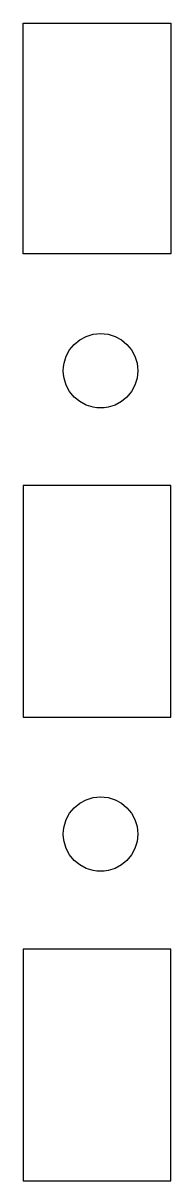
# Model space of a CAD drawing. Extents: x 1222 to 3994, y 2320 to 3800.
# Drawn here: x 2296.26 to 2302.21, y 3590.16 to 3636.78 of the extents above; entities that cross this region are included whole.
import ezdxf

# ---------------------------------------------------------------- set-up
doc = ezdxf.new("R2010")
doc.units = 0
doc.layers.add('____________', color=18, linetype='CONTINUOUS')

msp = doc.modelspace()

# ---------------------------------------------------------------- linework, layer by layer
at = {"layer": '____________'}
for points in [[(2302.21, 3627.494), (2296.26, 3627.494), (2296.26, 3636.777), (2302.21, 3636.777), (2302.21, 3627.494)], [(2297.877, 3622.781), (2297.885, 3622.935), (2297.908, 3623.084), (2297.995, 3623.365), (2298.133, 3623.62), (2298.316, 3623.842), (2298.538, 3624.025), (2298.793, 3624.163), (2299.075, 3624.251), (2299.224, 3624.274), (2299.377, 3624.281), (2299.53, 3624.274), (2299.679, 3624.251), (2299.961, 3624.163), (2300.216, 3624.025), (2300.438, 3623.842), (2300.621, 3623.62), (2300.759, 3623.365), (2300.847, 3623.084), (2300.869, 3622.935), (2300.877, 3622.781), (2300.869, 3622.628), (2300.847, 3622.479), (2300.759, 3622.197), (2300.621, 3621.943), (2300.438, 3621.721), (2300.216, 3621.537), (2299.961, 3621.399), (2299.679, 3621.312), (2299.53, 3621.289), (2299.377, 3621.281), (2299.224, 3621.289), (2299.075, 3621.312), (2298.793, 3621.399), (2298.538, 3621.537), (2298.316, 3621.721), (2298.133, 3621.943), (2297.995, 3622.197), (2297.908, 3622.479), (2297.885, 3622.628), (2297.877, 3622.781)], [(2302.21, 3608.827), (2302.21, 3618.161), (2296.26, 3618.161), (2296.26, 3608.827), (2302.21, 3608.827)], [(2297.877, 3604.125), (2297.885, 3604.278), (2297.908, 3604.427), (2297.995, 3604.709), (2298.133, 3604.964), (2298.316, 3605.186), (2298.538, 3605.369), (2298.793, 3605.507), (2299.075, 3605.595), (2299.224, 3605.617), (2299.377, 3605.625), (2299.53, 3605.617), (2299.679, 3605.595), (2299.961, 3605.507), (2300.216, 3605.369), (2300.438, 3605.186), (2300.621, 3604.964), (2300.759, 3604.709), (2300.847, 3604.427), (2300.869, 3604.278), (2300.877, 3604.125), (2300.869, 3603.972), (2300.847, 3603.823), (2300.759, 3603.541), (2300.621, 3603.286), (2300.438, 3603.064), (2300.216, 3602.881), (2299.961, 3602.743), (2299.679, 3602.656), (2299.53, 3602.633), (2299.377, 3602.625), (2299.224, 3602.633), (2299.075, 3602.656), (2298.793, 3602.743), (2298.538, 3602.881), (2298.316, 3603.064), (2298.133, 3603.286), (2297.995, 3603.541), (2297.908, 3603.823), (2297.885, 3603.972), (2297.877, 3604.125)], [(2302.21, 3590.161), (2302.21, 3599.494), (2296.26, 3599.494), (2296.26, 3590.161), (2302.21, 3590.161)]]:
    msp.add_lwpolyline(points, close=True, dxfattribs=at)

doc.saveas('drawing.dxf')
